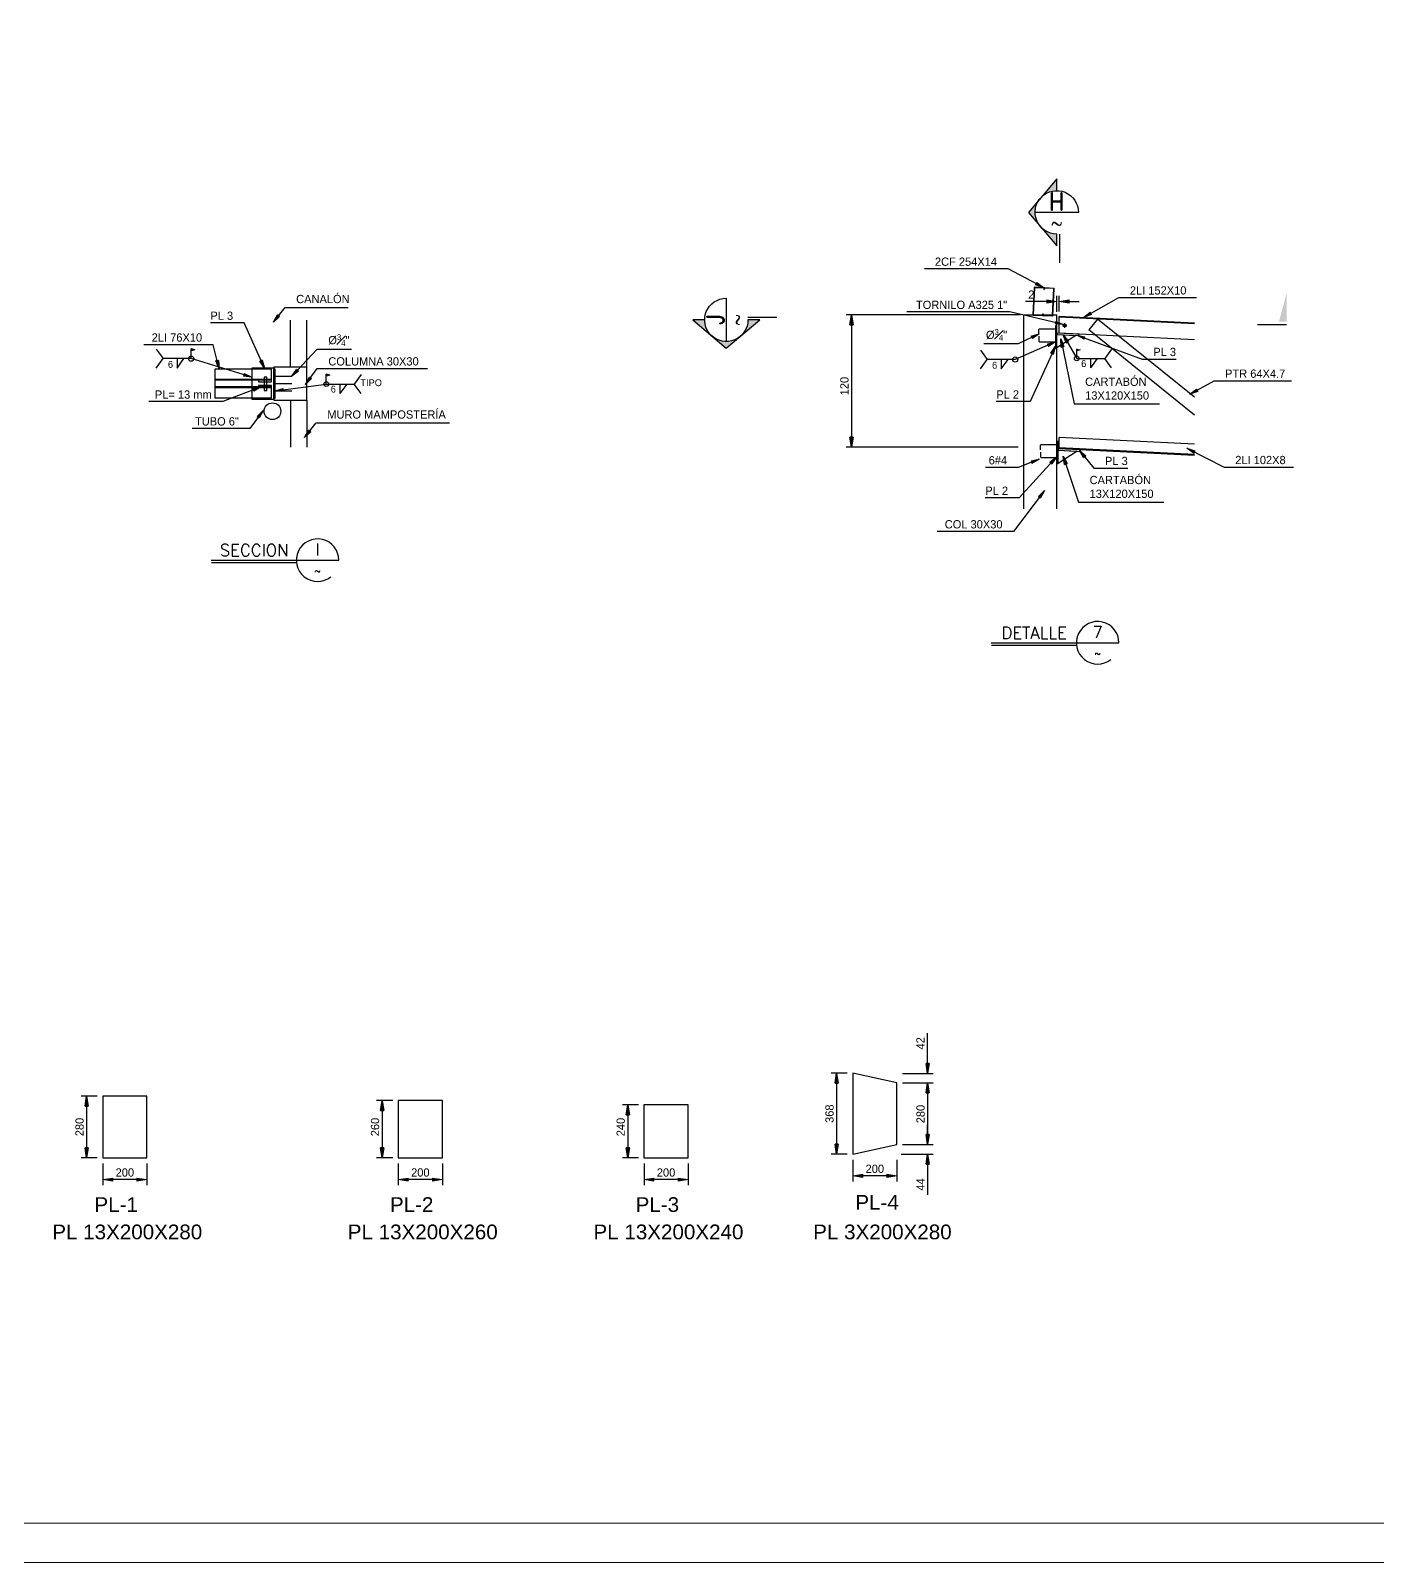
# Model space of a CAD drawing. Header units: millimetres. Extents: x 0 to 11971, y -30495 to 57.
# Drawn here: x 317.52 to 341.95, y 0 to 27.79 of the extents above; entities that cross this region are included whole.
import ezdxf
from ezdxf.enums import TextEntityAlignment as Align

# ---------------------------------------------------------------- set-up
doc = ezdxf.new("R2010")
doc.units = ezdxf.units.MM
doc.linetypes.add('HIDDEN', pattern=[9.525, 6.35, -3.175])
for name, color, linetype in [('3', 4, 'Continuous'), ('6', 7, 'Continuous'), ('ACERO', 5, 'Continuous'), ('C', 11, 'Continuous'), ('lo', 2, 'HIDDEN'), ('MEM', 7, 'Continuous'), ('Muro', 242, 'Continuous'), ('t', 7, 'Continuous'), ('TG', 7, 'Continuous')]:
    doc.layers.add(name, color=color, linetype=linetype)
doc.styles.add('LEROY', font='stylu.ttf')
doc.styles.add('RMD', font='romand.shx')
doc.styles.add('RMS', font='ROMANS.shx')
doc.styles.add('SWISS', font='SAS_____.pfb')
doc.dimstyles.new('LEROY', dxfattribs={"dimtxt": 0.15, "dimasz": 0.18, "dimexe": 0.1, "dimexo": 0.1, "dimgap": 0.05, "dimtad": 1, "dimdec": 0, "dimlfac": 100, "dimzin": 0, "dimdsep": 46, "dimtxsty": 'LEROY', "dimblk1": 'FLECHA', "dimblk2": 'FLECHA', "dimsah": 1, "dimcen": 0.2, "dimclrd": 256, "dimclre": 256, "dimclrt": 5, "dimadec": 0, "dimazin": 0, "dimtfac": 0.5, "dimtdec": 0, "dimtix": 1, "dimtofl": 0, "dimtmove": 0, "dimatfit": 3, "dimldrblk": 'FLECHA', "dimfxl": 1, "dimtolj": 1, "dimtzin": 0, "dimarcsym": 0})
doc.dimstyles.new('LEROY_CONC', dxfattribs={"dimtxt": 0.15, "dimasz": 0.15, "dimexe": 0.08, "dimexo": 0.08, "dimgap": 0.05, "dimtad": 1, "dimdec": 0, "dimlfac": 20, "dimzin": 0, "dimdsep": 46, "dimtxsty": 'LEROY', "dimblk1": 'FLECHA', "dimblk2": 'FLECHA', "dimsah": 1, "dimcen": 0.2, "dimclrd": 256, "dimclre": 256, "dimclrt": 5, "dimadec": 0, "dimazin": 0, "dimtfac": 0.5, "dimtdec": 0, "dimtix": 1, "dimtofl": 0, "dimtmove": 0, "dimatfit": 3, "dimldrblk": 'FLECHA', "dimfxl": 1, "dimtolj": 1, "dimtzin": 0, "dimarcsym": 0})

# ---------------------------------------------------------------- blocks, each defined once
blk = doc.blocks.new('FLECHA')
at = {"linetype": 'Continuous'}
blk.add_hatch(color=5, dxfattribs=at).paths.add_polyline_path([(0, 0), (-1, 0.16), (-1, -0.16)])
at = {"color": 5, "linetype": 'Continuous'}
blk.add_line((-1, 0.16), (-1, -0.16), dxfattribs=at)
blk.add_lwpolyline([(-1, 0.16), (0, 0), (-1, -0.16)], dxfattribs=at)
blk = doc.blocks.new('*D124')
at = {"layer": 'C', "lineweight": -2, "transparency": 16777216}
for p, q in [((318.726, 8.459), (318.433, 8.459)), ((318.533, 8.279), (318.533, 7.519)), ((318.726, 7.339), (318.433, 7.339))]:
    blk.add_line(p, q, dxfattribs=at)
at = {"layer": 'Defpoints', "color": 0, "transparency": 16777216}
for p in [(318.826, 8.459), (318.533, 7.339), (318.826, 7.339)]:
    blk.add_point(p, dxfattribs=at)
at = {"layer": 'C', "lineweight": -2, "transparency": 16777216, "xscale": 0.18, "yscale": 0.18, "zscale": 0.18}
for p, rotation in [((318.533, 8.459), 90), ((318.533, 7.339), 270)]:
    blk.add_blockref('FLECHA', p, dxfattribs=dict(at, rotation=rotation))
at = {"layer": 'C', "color": 5, "transparency": 16777216, "insert": (318.405, 7.899), "char_height": 0.15, "attachment_point": 5, "rotation": 90, "style": 'LEROY'}
blk.add_mtext('\\A1;280', dxfattribs=at)
blk = doc.blocks.new('*D125')
at = {"layer": 'C', "lineweight": -2, "transparency": 16777216}
for p, q in [((318.826, 7.239), (318.826, 6.845)), ((319.626, 7.239), (319.626, 6.845)), ((319.446, 6.945), (319.006, 6.945))]:
    blk.add_line(p, q, dxfattribs=at)
at = {"layer": 'Defpoints', "color": 0, "transparency": 16777216}
for p in [(318.826, 7.339), (319.626, 7.339), (318.826, 6.945)]:
    blk.add_point(p, dxfattribs=at)
at = {"layer": 'C', "lineweight": -2, "transparency": 16777216, "xscale": 0.18, "yscale": 0.18, "zscale": 0.18, "rotation": 180}
blk.add_blockref('FLECHA', (318.826, 6.945), dxfattribs=at)
at = {"layer": 'C', "lineweight": -2, "transparency": 16777216, "xscale": 0.18, "yscale": 0.18, "zscale": 0.18}
blk.add_blockref('FLECHA', (319.626, 6.945), dxfattribs=at)
at = {"layer": 'C', "color": 5, "transparency": 16777216, "insert": (319.226, 7.073), "char_height": 0.15, "attachment_point": 5, "style": 'LEROY'}
blk.add_mtext('\\A1;200', dxfattribs=at)
blk = doc.blocks.new('*D127')
at = {"layer": 'C', "lineweight": -2, "transparency": 16777216}
for p, q in [((324.086, 8.379), (323.793, 8.379)), ((323.893, 8.199), (323.893, 7.519)), ((324.086, 7.339), (323.793, 7.339))]:
    blk.add_line(p, q, dxfattribs=at)
at = {"layer": 'Defpoints', "color": 0, "transparency": 16777216}
for p in [(324.186, 8.379), (323.893, 7.339), (324.186, 7.339)]:
    blk.add_point(p, dxfattribs=at)
at = {"layer": 'C', "lineweight": -2, "transparency": 16777216, "xscale": 0.18, "yscale": 0.18, "zscale": 0.18}
for p, rotation in [((323.893, 8.379), 90), ((323.893, 7.339), 270)]:
    blk.add_blockref('FLECHA', p, dxfattribs=dict(at, rotation=rotation))
at = {"layer": 'C', "color": 5, "transparency": 16777216, "insert": (323.765, 7.899), "char_height": 0.15, "attachment_point": 5, "rotation": 90, "style": 'LEROY'}
blk.add_mtext('\\A1;260', dxfattribs=at)
blk = doc.blocks.new('*D126')
at = {"layer": 'C', "lineweight": -2, "transparency": 16777216}
for p, q in [((324.186, 7.239), (324.186, 6.845)), ((324.986, 7.239), (324.986, 6.845)), ((324.806, 6.945), (324.366, 6.945))]:
    blk.add_line(p, q, dxfattribs=at)
at = {"layer": 'Defpoints', "color": 0, "transparency": 16777216}
for p in [(324.186, 7.339), (324.986, 7.339), (324.186, 6.945)]:
    blk.add_point(p, dxfattribs=at)
at = {"layer": 'C', "lineweight": -2, "transparency": 16777216, "xscale": 0.18, "yscale": 0.18, "zscale": 0.18, "rotation": 180}
blk.add_blockref('FLECHA', (324.186, 6.945), dxfattribs=at)
at = {"layer": 'C', "lineweight": -2, "transparency": 16777216, "xscale": 0.18, "yscale": 0.18, "zscale": 0.18}
blk.add_blockref('FLECHA', (324.986, 6.945), dxfattribs=at)
at = {"layer": 'C', "color": 5, "transparency": 16777216, "insert": (324.586, 7.073), "char_height": 0.15, "attachment_point": 5, "style": 'LEROY'}
blk.add_mtext('\\A1;200', dxfattribs=at)
blk = doc.blocks.new('*D134')
at = {"layer": 'C', "lineweight": -2, "transparency": 16777216}
for p, q in [((328.543, 8.299), (328.25, 8.299)), ((328.35, 8.119), (328.35, 7.519)), ((328.543, 7.339), (328.25, 7.339))]:
    blk.add_line(p, q, dxfattribs=at)
at = {"layer": 'Defpoints', "color": 0, "transparency": 16777216}
for p in [(328.643, 8.299), (328.35, 7.339), (328.643, 7.339)]:
    blk.add_point(p, dxfattribs=at)
at = {"layer": 'C', "lineweight": -2, "transparency": 16777216, "xscale": 0.18, "yscale": 0.18, "zscale": 0.18}
for p, rotation in [((328.35, 8.299), 90), ((328.35, 7.339), 270)]:
    blk.add_blockref('FLECHA', p, dxfattribs=dict(at, rotation=rotation))
at = {"layer": 'C', "color": 5, "transparency": 16777216, "insert": (328.221, 7.899), "char_height": 0.15, "attachment_point": 5, "rotation": 90, "style": 'LEROY'}
blk.add_mtext('\\A1;240', dxfattribs=at)
blk = doc.blocks.new('*D133')
at = {"layer": 'C', "lineweight": -2, "transparency": 16777216}
for p, q in [((328.643, 7.239), (328.643, 6.845)), ((329.443, 7.239), (329.443, 6.845)), ((329.263, 6.945), (328.823, 6.945))]:
    blk.add_line(p, q, dxfattribs=at)
at = {"layer": 'Defpoints', "color": 0, "transparency": 16777216}
for p in [(328.643, 7.339), (329.443, 7.339), (328.643, 6.945)]:
    blk.add_point(p, dxfattribs=at)
at = {"layer": 'C', "lineweight": -2, "transparency": 16777216, "xscale": 0.18, "yscale": 0.18, "zscale": 0.18, "rotation": 180}
blk.add_blockref('FLECHA', (328.643, 6.945), dxfattribs=at)
at = {"layer": 'C', "lineweight": -2, "transparency": 16777216, "xscale": 0.18, "yscale": 0.18, "zscale": 0.18}
blk.add_blockref('FLECHA', (329.443, 6.945), dxfattribs=at)
at = {"layer": 'C', "color": 5, "transparency": 16777216, "insert": (329.043, 7.073), "char_height": 0.15, "attachment_point": 5, "style": 'LEROY'}
blk.add_mtext('\\A1;200', dxfattribs=at)
blk = doc.blocks.new('*D135')
at = {"layer": 'C', "lineweight": -2, "transparency": 16777216}
for p, q in [((332.33, 8.876), (332.037, 8.876)), ((332.137, 8.696), (332.137, 7.586)), ((332.33, 7.406), (332.037, 7.406))]:
    blk.add_line(p, q, dxfattribs=at)
at = {"layer": 'Defpoints', "color": 0, "transparency": 16777216}
for p in [(332.43, 8.876), (332.137, 7.406), (332.43, 7.406)]:
    blk.add_point(p, dxfattribs=at)
at = {"layer": 'C', "lineweight": -2, "transparency": 16777216, "xscale": 0.18, "yscale": 0.18, "zscale": 0.18}
for p, rotation in [((332.137, 8.876), 90), ((332.137, 7.406), 270)]:
    blk.add_blockref('FLECHA', p, dxfattribs=dict(at, rotation=rotation))
at = {"layer": 'C', "color": 5, "transparency": 16777216, "insert": (332.009, 8.141), "char_height": 0.15, "attachment_point": 5, "rotation": 90, "style": 'LEROY'}
blk.add_mtext('\\A1;368', dxfattribs=at)
blk = doc.blocks.new('*D136')
at = {"layer": 'C', "lineweight": -2, "transparency": 16777216}
for p, q in [((333.33, 8.701), (333.888, 8.701)), ((333.788, 8.521), (333.788, 7.761)), ((333.33, 7.581), (333.888, 7.581))]:
    blk.add_line(p, q, dxfattribs=at)
at = {"layer": 'Defpoints', "color": 0, "transparency": 16777216}
for p in [(333.23, 8.701), (333.23, 7.581), (333.788, 7.581)]:
    blk.add_point(p, dxfattribs=at)
at = {"layer": 'C', "lineweight": -2, "transparency": 16777216, "xscale": 0.18, "yscale": 0.18, "zscale": 0.18}
for p, rotation in [((333.788, 8.701), 90), ((333.788, 7.581), 270)]:
    blk.add_blockref('FLECHA', p, dxfattribs=dict(at, rotation=rotation))
at = {"layer": 'C', "color": 5, "transparency": 16777216, "insert": (333.66, 8.134), "char_height": 0.15, "attachment_point": 5, "rotation": 90, "style": 'LEROY'}
blk.add_mtext('\\A1;280', dxfattribs=at)
blk = doc.blocks.new('*D137')
at = {"layer": 'C', "lineweight": -2, "transparency": 16777216}
for p, q in [((332.43, 7.306), (332.43, 6.912)), ((333.23, 7.306), (333.23, 6.912)), ((333.05, 7.012), (332.61, 7.012))]:
    blk.add_line(p, q, dxfattribs=at)
at = {"layer": 'Defpoints', "color": 0, "transparency": 16777216}
for p in [(332.43, 7.406), (333.23, 7.406), (332.43, 7.012)]:
    blk.add_point(p, dxfattribs=at)
at = {"layer": 'C', "lineweight": -2, "transparency": 16777216, "xscale": 0.18, "yscale": 0.18, "zscale": 0.18, "rotation": 180}
blk.add_blockref('FLECHA', (332.43, 7.012), dxfattribs=at)
at = {"layer": 'C', "lineweight": -2, "transparency": 16777216, "xscale": 0.18, "yscale": 0.18, "zscale": 0.18}
blk.add_blockref('FLECHA', (333.23, 7.012), dxfattribs=at)
at = {"layer": 'C', "color": 5, "transparency": 16777216, "insert": (332.83, 7.14), "char_height": 0.15, "attachment_point": 5, "style": 'LEROY'}
blk.add_mtext('\\A1;200', dxfattribs=at)
blk = doc.blocks.new('*D138')
at = {"layer": 'C', "lineweight": -2, "transparency": 16777216}
for p, q in [((333.788, 7.761), (333.788, 7.941)), ((333.33, 7.581), (333.888, 7.581)), ((333.309, 7.406), (333.888, 7.406)), ((333.788, 7.226), (333.788, 6.669))]:
    blk.add_line(p, q, dxfattribs=at)
at = {"layer": 'Defpoints', "color": 0, "transparency": 16777216}
for p in [(333.23, 7.581), (333.209, 7.406), (333.788, 7.406)]:
    blk.add_point(p, dxfattribs=at)
at = {"layer": 'C', "lineweight": -2, "transparency": 16777216, "xscale": 0.18, "yscale": 0.18, "zscale": 0.18}
for p, rotation in [((333.788, 7.581), 270), ((333.788, 7.406), 90)]:
    blk.add_blockref('FLECHA', p, dxfattribs=dict(at, rotation=rotation))
at = {"layer": 'C', "color": 5, "transparency": 16777216, "insert": (333.659, 6.857), "char_height": 0.15, "attachment_point": 5, "rotation": 90, "style": 'LEROY'}
blk.add_mtext('\\A1;44', dxfattribs=at)
blk = doc.blocks.new('*D139')
at = {"layer": 'C', "lineweight": -2, "transparency": 16777216}
for p, q in [((333.787, 9.049), (333.787, 9.603)), ((333.329, 8.869), (333.887, 8.869)), ((333.33, 8.701), (333.887, 8.701)), ((333.787, 8.521), (333.787, 8.341))]:
    blk.add_line(p, q, dxfattribs=at)
at = {"layer": 'Defpoints', "color": 0, "transparency": 16777216}
for p in [(333.229, 8.869), (333.23, 8.701), (333.787, 8.701)]:
    blk.add_point(p, dxfattribs=at)
at = {"layer": 'C', "lineweight": -2, "transparency": 16777216, "xscale": 0.18, "yscale": 0.18, "zscale": 0.18}
for p, rotation in [((333.787, 8.869), 270), ((333.787, 8.701), 90)]:
    blk.add_blockref('FLECHA', p, dxfattribs=dict(at, rotation=rotation))
at = {"layer": 'C', "color": 5, "transparency": 16777216, "insert": (333.658, 9.417), "char_height": 0.15, "attachment_point": 5, "rotation": 90, "style": 'LEROY'}
blk.add_mtext('\\A1;42', dxfattribs=at)
blk = doc.blocks.new('SECCION')
at = {"layer": 'TG'}
blk.add_line((-14.29, -3.33), (28.19, -3.33), dxfattribs=at)
at = {"layer": 'TG', "const_width": 0.417}
blk.add_lwpolyline([(-14.29, -4.17), (14.07, -4.17)], dxfattribs=at)
at = {"layer": 'TG', "color": 2}
blk.add_arc((21.11, -3.33), 7.08, 0, 308.5235, dxfattribs=at)
at = {"layer": 'TG', "style": 'RMD'}
for tag, p in [('SECCION', (0, 0)), ('SECC', (21.11, 0.21))]:
    blk.add_attdef(tag, text='', height=4, dxfattribs=at).set_placement(p, align=Align.MIDDLE)
at = {"layer": 'TG', "color": 2, "style": 'RMD'}
blk.add_attdef('RF', text='', height=2, dxfattribs=at).set_placement((21.11, -6.88), align=Align.MIDDLE)
blk = doc.blocks.new('*D143')
at = {"layer": 'C', "lineweight": -2, "transparency": 16777216}
for p, q in [((335.471, 22.636), (332.307, 22.636)), ((332.407, 22.456), (332.407, 20.415)), ((335.432, 20.235), (332.307, 20.235))]:
    blk.add_line(p, q, dxfattribs=at)
at = {"layer": 'Defpoints', "color": 0, "transparency": 16777216}
for p in [(335.571, 22.636), (332.407, 20.235), (335.532, 20.235)]:
    blk.add_point(p, dxfattribs=at)
at = {"layer": 'C', "lineweight": -2, "transparency": 16777216, "xscale": 0.18, "yscale": 0.18, "zscale": 0.18}
for p, rotation in [((332.407, 22.636), 90), ((332.407, 20.235), 270)]:
    blk.add_blockref('FLECHA', p, dxfattribs=dict(at, rotation=rotation))
at = {"layer": 'C', "color": 5, "transparency": 16777216, "insert": (332.279, 21.343), "char_height": 0.15, "attachment_point": 5, "rotation": 90, "style": 'LEROY'}
blk.add_mtext('\\A1;120', dxfattribs=at)
blk = doc.blocks.new('*D144')
at = {"layer": 'C', "lineweight": -2, "transparency": 16777216}
for p, q in [((335.952, 22.878), (335.564, 22.878)), ((336.132, 22.688), (336.132, 22.978)), ((336.176, 22.698), (336.176, 22.978)), ((336.356, 22.878), (336.536, 22.878))]:
    blk.add_line(p, q, dxfattribs=at)
at = {"layer": 'Defpoints', "color": 0, "transparency": 16777216}
for p in [(336.132, 22.878), (336.132, 22.588), (336.176, 22.598)]:
    blk.add_point(p, dxfattribs=at)
at = {"layer": 'C', "lineweight": -2, "transparency": 16777216, "xscale": 0.18, "yscale": 0.18, "zscale": 0.18}
blk.add_blockref('FLECHA', (336.132, 22.878), dxfattribs=at)
at = {"layer": 'C', "lineweight": -2, "transparency": 16777216, "xscale": 0.18, "yscale": 0.18, "zscale": 0.18, "rotation": 180.0000000000008}
blk.add_blockref('FLECHA', (336.176, 22.878), dxfattribs=at)
at = {"layer": 'C', "color": 5, "transparency": 16777216, "insert": (335.668, 23.004), "char_height": 0.15, "attachment_point": 5, "style": 'LEROY'}
blk.add_mtext('\\A1;2', dxfattribs=at)
blk = doc.blocks.new('SVI')
at = {"layer": 't'}
h = blk.add_hatch(color=256, dxfattribs=at)
h.paths.add_polyline_path([(0, 4.56), (-2.65, 1.4, -0.198912), (0, 2.5)])
h.paths.add_polyline_path([(-3.07, 0.9), (-4.88, -1.25), (-3.07, -3.4, -0.315299)])
h.paths.add_polyline_path([(0, -7.06), (0, -5, -0.198912), (-2.65, -3.9)])
blk.add_line((0.5, -5), (0.5, -10), dxfattribs=at)
blk.add_lwpolyline([(0, 2.5), (0, 4.56), (-4.88, -1.25), (0, -7.06), (0, -5, -2.414214), (3.75, -1.25), (-3.75, -1.25)], format="xyb", dxfattribs=at)
at = {"layer": 'C', "style": 'RMS'}
blk.add_attdef('~', text='', height=2, dxfattribs=at).set_placement((0, -3.12), align=Align.MIDDLE_CENTER)
at = {"layer": 't', "style": 'RMD'}
blk.add_attdef('A', text='', height=3, dxfattribs=at).set_placement((0, 0.63), align=Align.MIDDLE_CENTER)
blk = doc.blocks.new('COLA')
at = {"layer": 't'}
blk.add_line((0, 5), (0, 0), dxfattribs=at)
blk.add_solid([(0.5, 0), (0.5, 1.31), (5.38, 0)], dxfattribs=at)

msp = doc.modelspace()

# ---------------------------------------------------------------- hatches: boundary and pattern name
at = {"layer": 'C'}
h = msp.add_hatch(color=256, dxfattribs=at)
h.dxf.hatch_style = 1
h.paths.add_polyline_path([(320.4283, 21.9811), (320.4936, 21.9995), (320.4283, 22.0178)])
h = msp.add_hatch(color=256, dxfattribs=at)
h.dxf.hatch_style = 1
h.paths.add_polyline_path([(336.5563, 22.0023), (336.491, 22.0206), (336.491, 21.9839)])
h = msp.add_hatch(color=256, dxfattribs=at)
h.dxf.hatch_style = 1
h.paths.add_polyline_path([(322.8797, 21.5205), (322.9449, 21.5388), (322.8797, 21.5572)])

# ---------------------------------------------------------------- linework, layer by layer
at = {"layer": '3'}
msp.add_circle((321.9029, 20.8866), 0.1524, dxfattribs=at)
at = {"layer": '6', "lineweight": 0}
for points in [[(295.5884, 57.3838), (380.9483, 57.3838), (380.9483, 0), (295.5884, 0)], [(296.2978, 56.6745), (380.2389, 56.6745), (380.2389, 0.7093), (296.2978, 0.7093)]]:
    msp.add_lwpolyline(points, close=True, dxfattribs=at)
at = {"layer": 'ACERO'}
for p, q in [((322.5288, 21.6884), (322.5288, 22.5412)), ((338.6285, 22.4854), (336.1722, 22.6065)), ((336.1722, 22.3021), (336.1722, 22.6065)), ((338.6285, 22.4694), (336.1722, 22.5904)), ((336.8703, 22.56), (336.7108, 22.3624)), ((338.6285, 21.1414), (336.8703, 22.56)), ((338.6285, 22.181), (336.1722, 22.3021)), ((338.6285, 20.815), (336.7108, 22.3624)), ((321.8888, 21.6524), (320.8588, 21.6524)), ((320.8588, 21.6524), (320.8588, 21.1244)), ((321.8888, 21.4644), (320.8588, 21.4644)), ((321.8888, 21.4484), (320.8588, 21.4484)), ((321.8888, 21.4224), (321.8888, 21.6524)), ((321.8888, 21.3284), (320.8588, 21.3284)), ((321.8888, 21.3124), (320.8588, 21.3124)), ((321.8888, 21.1244), (320.8588, 21.1244)), ((321.8888, 21.1244), (321.8888, 21.3544)), ((322.5288, 21.0884), (322.5288, 20.2356)), ((338.6285, 20.2867), (336.1722, 20.4078)), ((336.1722, 20.2035), (336.1722, 20.4078)), ((338.6285, 20.1025), (336.1722, 20.2236)), ((338.6285, 20.0825), (336.1722, 20.2035))]:
    msp.add_line(p, q, dxfattribs=at)
at = {"layer": 'ACERO', "color": 2}
for p, q in [((336.2321, 22.4441), (336.3152, 22.4441)), ((336.2736, 22.4025), (336.2736, 22.4856)), ((321.9548, 21.5208), (322.2548, 21.5208)), ((321.9548, 21.3884), (322.2548, 21.3884)), ((321.9548, 21.2559), (322.2548, 21.2559))]:
    msp.add_line(p, q, dxfattribs=at)
for points in [[(335.8062, 22.2836), (335.8062, 22.3636, -0.4142136), (335.8262, 22.3836), (336.1062, 22.3836)], [(335.8062, 22.2459), (335.8062, 22.1659, 0.4142136), (335.8262, 22.1459), (336.1062, 22.1459)], [(335.8322, 20.1838), (335.8322, 20.2638, -0.4142136), (335.8522, 20.2838), (336.1322, 20.2838)], [(335.8322, 20.146), (335.8322, 20.066, 0.4142136), (335.8522, 20.046), (336.1322, 20.046)]]:
    msp.add_lwpolyline(points, format="xyb", dxfattribs=at)
at = {"layer": 'ACERO', "color": 3}
for points in [[(336.1062, 22.038), (336.1322, 22.038), (336.1322, 22.438), (336.1062, 22.438)], [(336.1309, 22.2781), (336.5304, 22.2584), (336.5317, 22.2844), (336.1322, 22.3041)], [(321.5288, 21.1084), (321.9288, 21.1084), (321.9288, 21.6684), (321.5288, 21.6684)], [(321.6488, 21.4224), (321.8888, 21.4224), (321.8888, 21.4484), (321.6488, 21.4484)], [(321.9288, 21.1244), (321.9548, 21.1244), (321.9548, 21.6524), (321.9288, 21.6524)], [(321.6488, 21.3284), (321.8888, 21.3284), (321.8888, 21.3544), (321.6488, 21.3544)], [(336.1322, 19.9382), (336.1582, 19.9382), (336.1582, 20.3382), (336.1322, 20.3382)], [(336.1569, 20.1783), (336.5564, 20.1586), (336.5577, 20.1845), (336.1582, 20.2042)], [(332.4298, 7.4059), (333.2298, 7.5809), (333.2298, 8.7009), (332.4298, 8.8759)], [(318.8256, 7.3389), (319.6256, 7.3389), (319.6256, 8.4589), (318.8256, 8.4589)], [(324.1859, 7.3389), (324.9859, 7.3389), (324.9859, 8.3789), (324.1859, 8.3789)], [(328.6425, 7.3389), (329.4425, 7.3389), (329.4425, 8.2989), (328.6425, 8.2989)]]:
    msp.add_lwpolyline(points, close=True, dxfattribs=at)
for points in [[(336.1322, 22.278), (336.4767, 22.2611), (336.1322, 22.038), (336.1322, 22.278)], [(336.1582, 20.1781), (336.5027, 20.1612), (336.1582, 19.9382), (336.1582, 20.1782)]]:
    msp.add_lwpolyline(points, dxfattribs=at)
at = {"layer": 'ACERO', "color": 6}
msp.add_lwpolyline([(321.7515, 21.263), (321.8015, 21.263), (321.8015, 21.503), (321.7515, 21.503)], close=True, dxfattribs=at)
at = {"layer": 'ACERO'}
msp.add_circle((336.2736, 22.4441), 0.025, dxfattribs=at)
at = {"layer": 'C'}
for p, q in [((319.7964, 22.0114), (319.9195, 21.841)), ((320.4283, 21.841), (320.4283, 22.0178)), ((320.4936, 21.9995), (320.4283, 22.0178)), ((320.4936, 21.9995), (320.4283, 21.9811)), ((334.7451, 21.9951), (334.8682, 21.8247)), ((336.491, 21.8438), (336.491, 22.0206)), ((336.5563, 22.0023), (336.491, 21.9839)), ((337.1233, 22.0141), (337.0002, 21.8437)), ((319.7964, 21.6705), (319.9195, 21.841)), ((320.1739, 21.841), (320.1739, 21.6705)), ((320.1739, 21.6705), (320.297, 21.841)), ((334.7451, 21.6542), (334.8682, 21.8247)), ((335.1226, 21.8247), (335.1226, 21.6542)), ((335.1226, 21.6542), (335.2458, 21.8247)), ((336.7458, 21.6732), (336.7458, 21.8437)), ((336.7458, 21.6732), (336.8689, 21.8437)), ((337.1233, 21.6732), (337.0002, 21.8437)), ((322.8797, 21.3803), (322.8797, 21.5572)), ((322.9449, 21.5388), (322.8797, 21.5572)), ((322.9449, 21.5388), (322.8797, 21.5205)), ((323.5117, 21.5508), (323.3886, 21.3803)), ((323.1341, 21.2099), (323.1341, 21.3803)), ((323.1341, 21.2099), (323.2573, 21.3803)), ((323.5117, 21.2099), (323.3886, 21.3803))]:
    msp.add_line(p, q, dxfattribs=at)
for centre, radius in [((320.4283, 21.841), 0.0468), ((335.3771, 21.8247), 0.0468), ((336.4913, 21.8437), 0.0426), ((322.8797, 21.3803), 0.0426)]:
    msp.add_circle(centre, radius, dxfattribs=at)
at = {"layer": 'Muro'}
for p, q in [((322.2288, 21.6884), (322.2288, 22.5412)), ((335.5322, 19.1172), (335.5322, 22.6361)), ((335.5322, 22.6361), (336.1322, 22.6361)), ((336.1322, 19.1172), (336.1322, 22.6361)), ((322.2288, 21.0884), (322.2288, 20.2356))]:
    msp.add_line(p, q, dxfattribs=at)
for points in [[(335.7245, 23.1323), (335.7, 22.6345, 0.4142136), (335.7045, 22.6295), (335.8725, 22.6212, 0.4142136), (335.8775, 22.6258), (335.8791, 22.6566), (335.8753, 22.6567), (335.8739, 22.6298, -0.4142136), (335.8689, 22.6252), (335.7085, 22.6331, -0.4142136), (335.7039, 22.6382), (335.7281, 23.1284, -0.4142136), (335.7331, 23.1329), (335.8935, 23.125, -0.4142136), (335.8981, 23.12), (335.8968, 23.093), (335.9006, 23.0928), (335.9021, 23.1236, 0.4142136), (335.8975, 23.1286), (335.7295, 23.1369, 0.4142136)], [(336.0797, 23.1148), (336.0551, 22.617, -0.4142136), (336.0501, 22.6125), (335.8821, 22.6208, -0.4142136), (335.8775, 22.6258), (335.8791, 22.6566), (335.8828, 22.6564), (335.8815, 22.6294, 0.4142136), (335.8861, 22.6244), (336.0465, 22.6165, 0.4142136), (336.0515, 22.621), (336.0757, 23.1112, 0.4142136), (336.0711, 23.1163), (335.9107, 23.1242, 0.4142136), (335.9057, 23.1196), (335.9044, 23.0926), (335.9006, 23.0928), (335.9021, 23.1236, -0.4142136), (335.9071, 23.1281), (336.0751, 23.1199, -0.4142136)]]:
    msp.add_lwpolyline(points, format="xyb", close=True, dxfattribs=at)
msp.add_lwpolyline([(321.9288, 21.0884), (322.5288, 21.0884), (322.5288, 21.6884), (321.9288, 21.6884)], close=True, dxfattribs=at)

# ---------------------------------------------------------------- block references
at = {"layer": 'C', "xscale": 0.1047946327124414, "yscale": 0.1047946327124414, "zscale": 0.1047946327124414, "rotation": 90.00000000000001}
msp.add_blockref('COLA', (340.2973, 22.459), dxfattribs=at)
at = {"layer": 'C', "xscale": 0.05452595733319215, "yscale": 0.05452595733319215, "zscale": 0.05452595733319215}
msp.add_blockref('SECCION', (335.7209, 16.8669), dxfattribs=at).add_auto_attribs({'SECCION': 'DETALLE', 'SECC': '7', 'RF': '~'})
at = {"layer": 'lo'}
for name, p, xscale, yscale, zscale, values in [('SVI', (336.129, 24.6263), 0.1047946327124414, 0.1047946327124414, 0.1047946327124414, {'A': 'H', '~': '~'}), ('SECCION', (321.5712, 18.3655), 0.05452595733319215, 0.05452595733319215, 0.05452595733319215, {'SECCION': 'SECCION', 'SECC': 'I', 'RF': '~'})]:
    msp.add_blockref(name, p, dxfattribs=dict(at, xscale=xscale, yscale=yscale, zscale=zscale)).add_auto_attribs(values)
at = {"layer": 'lo', "xscale": 0.1047946327124414, "yscale": 0.1047946327124414, "zscale": 0.1047946327124414, "rotation": 90}
msp.add_blockref('SVI', (330.0048, 22.5438), dxfattribs=at).add_auto_attribs({'A': 'J', '~': '~'})

# ---------------------------------------------------------------- texts
at = {"layer": 'C', "color": 5, "style": 'LEROY'}
for s, p in [('6', (320.0075, 21.6747, 0)), ('6', (334.9562, 21.6584, 0)), ('6', (336.5724, 21.689, 0)), ('TIPO', (323.4989, 21.3416, 0)), ('6', (322.9608, 21.2256, 0))]:
    msp.add_text(s, height=0.125, dxfattribs=at).set_placement(p)
at = {"layer": 'C', "char_height": 0.15, "width": 2.6345, "style": 'LEROY'}
for s, insert, attachment_point in [('{\\C5;2CF 254X14}', (335.046, 23.5994), 6), ('{\\C5;2LI 152X10}', (337.456, 23.0778), 4), ('{\\C5;CANALÓN}', (322.3334, 22.9219), 4), ('{\\C5;TORNILO A325 1"}', (335.2303, 22.816), 6), ('{\\C5;PL 3}', (321.1904, 22.6189), 6), ('{\\C5;2LI 76X10}', (320.6279, 22.2234), 6), ('\\A1;{\\C5;%%C\\H0.7x;\\S3#4;\\H1.4286x;"}', (322.9169, 22.1773), 4), ('\\A1;{\\C5;%%C\\H0.7x;\\S3#4;\\H1.4286x;"}', (335.2288, 22.2723), 6), ('{\\C5;PL 3}', (337.8805, 21.9614), 4), ('{\\C5;COLUMNA 30X30}', (322.9169, 21.7903), 4), ('{\\C5;CARTABÓN\\P13X120X150}', (336.6443, 21.296), 4), ('{\\C5;PTR 64X4.7}', (339.1825, 21.5672), 4), ('{\\C5;PL= 13 mm}', (320.8022, 21.1882), 6), ('{\\C5;PL 2}', (335.4453, 21.1909), 6), ('{\\C5;MURO MAMPOSTERÍA}', (322.8976, 20.8262), 4), ('{\\C5;TUBO 6"}', (321.2944, 20.7017), 6), ('{\\C5;6#4}', (335.2288, 19.9961), 6), ('{\\C5;PL 3}', (337.005, 19.9837), 4), ('{\\C5;2LI 102X8}', (339.3674, 20.0005), 4), ('{\\C5;CARTABÓN\\P13X120X150}', (336.7256, 19.5127), 4), ('{\\C5;PL 2}', (335.2466, 19.4441), 6), ('{\\C5;COL 30X30}', (335.1463, 18.8339), 6)]:
    msp.add_mtext(s, dxfattribs=dict(at, insert=insert, attachment_point=attachment_point))
at = {"layer": 'MEM', "style": 'SWISS'}
for s, height, p in [('PL-1', 0.26732, (318.6742, 6.3585)), ('PL-2', 0.26732, (324.0344, 6.3585)), ('PL-3', 0.26732, (328.491, 6.3585)), ('PL-4', 0.26732, (332.4761, 6.3985)), ('PL 13X200X280', 0.267316, (317.9096, 5.8622)), ('PL 13X200X260', 0.267316, (323.2699, 5.8622)), ('PL 13X200X240', 0.267316, (327.7265, 5.8622)), ('PL 3X200X280', 0.267316, (331.7116, 5.8622))]:
    msp.add_text(s, height=height, dxfattribs=at).set_placement(p)

# ---------------------------------------------------------------- dimensions: what is measured, and where the dimension line sits
at = {"layer": 'C'}
for base, p1, p2, angle, override, picture, middle in [((336.1322, 22.8778), (336.176, 22.5984), (336.1322, 22.5885), 180, {"dimlfac": 50, "dimfxl": 0.1}, '*D144', (335.6679, 22.8778)), ((332.4067, 20.2351), (335.5714, 22.6361), (335.5322, 20.2351), 90, {"dimlfac": 50, "dimfxl": 0.1}, '*D143', (332.4067, 21.3428)), ((333.7866, 8.7009), (333.2286, 8.8687), (333.2298, 8.7009), 90, {"dimlfac": 250, "dimfxl": 0.1}, '*D139', (333.7866, 9.4172)), ((332.1368061536, 7.4059474676), (332.4297743007, 8.8759474676), (332.4297743007, 7.4059474676), 90, {"dimlfac": 250, "dimfxl": 0.1}, '*D135', (332.1368061536, 8.1409474676)), ((333.7877, 7.5809), (333.2298, 8.7009), (333.2298, 7.5809), 90, {"dimlfac": 250, "dimfxl": 0.1}, '*D136', (333.7877, 8.1337)), ((318.5327, 7.3389), (318.8256, 8.4589), (318.8256, 7.3389), 90, {"dimlfac": 250, "dimfxl": 0.1}, '*D124', (318.5327, 7.8989)), ((323.8929, 7.3389), (324.1859, 8.3789), (324.1859, 7.3389), 90, {"dimlfac": 250, "dimfxl": 0.1}, '*D127', (323.8929, 7.8989)), ((328.3495, 7.3389), (328.6425, 8.2989), (328.6425, 7.3389), 90, {"dimlfac": 250, "dimfxl": 0.1}, '*D134', (328.3495, 7.8989)), ((333.7877, 7.4059), (333.2298, 7.5809), (333.2088, 7.4059), 90, {"dimlfac": 250, "dimfxl": 0.1}, '*D138', (333.7877, 6.8575))]:
    dim = msp.add_linear_dim(base=base, p1=p1, p2=p2, angle=angle, dimstyle='LEROY', override=override, dxfattribs=at)
    dim.commit()
    dim.dimension.update_dxf_attribs({"geometry": picture, "text_midpoint": middle, "dimtype": 160})
for base, p1, p2, picture, middle in [((318.8256, 6.9448), (319.6256, 7.3389), (318.8256, 7.3389), '*D125', (319.2256, 6.9448)), ((324.1859, 6.9448), (324.9859, 7.3389), (324.1859, 7.3389), '*D126', (324.5859, 6.9448)), ((328.6425, 6.9448), (329.4425, 7.3389), (328.6425, 7.3389), '*D133', (329.0425, 6.9448)), ((332.4298, 7.0118), (333.2298, 7.4059), (332.4298, 7.4059), '*D137', (332.8298, 7.0118))]:
    dim = msp.add_linear_dim(base=base, p1=p1, p2=p2, dimstyle='LEROY', override={"dimlfac": 250, "dimfxl": 0.1}, dxfattribs=at)
    dim.commit()
    dim.dimension.update_dxf_attribs({"geometry": picture, "text_midpoint": middle, "dimtype": 160})

# ---------------------------------------------------------------- leaders
at = {"layer": 'C', "annotation_type": 0, "has_hookline": 1}
for points, hookline_direction, text_width in [([(335.8884, 23.1305), (335.246, 23.4704), (335.096, 23.4704)], 1, 1.3133), ([(336.6146, 22.5886), (337.256, 22.949), (337.406, 22.949)], 0, 1.208), ([(321.9198, 22.5038), (322.1334, 22.7709), (322.2834, 22.7709)], 0, 0.9463), ([(336.2546, 22.4603), (335.2803, 22.6871)], 1, 1.8183), ([(321.7591, 21.6684), (321.3904, 22.4912), (321.2404, 22.4912)], 1, 0.4126), ([(335.8117, 22.293), (335.4288, 22.1082), (335.2788, 22.1082)], 1, 0.4216), ([(336.4922, 22.2678), (337.6805, 21.8337), (337.8305, 21.8337)], 0, 0.4126), ([(320.9352, 21.6587), (320.8279, 22.0925), (320.6779, 22.0925)], 1, 1.0591), ([(322.2548, 21.5208), (322.7169, 22.0132), (322.8669, 22.0132)], 0, 0.4216), ([(336.1062, 22.0672), (335.6453, 21.0636), (335.4953, 21.0636)], 1, 0.4134), ([(336.2027, 22.2026), (336.4443, 21.0184), (336.5943, 21.0184)], 0, 1.3476), ([(322.5033, 21.3722), (322.7169, 21.662), (322.8669, 21.662)], 0, 1.7987), ([(338.5431, 21.195), (338.9825, 21.4367), (339.1325, 21.4367)], 0, 1.2076), ([(321.6991, 21.3284), (321.0022, 21.0605), (320.8522, 21.0605)], 1, 1.1432), ([(321.7345, 20.9003), (321.4944, 20.5733), (321.3444, 20.5733)], 1, 0.8493), ([(322.484, 20.4081), (322.6976, 20.6742), (322.8476, 20.6742)], 0, 2.2165), ([(336.1235, 20.057), (335.4466, 19.3168), (335.2966, 19.3168)], 1, 0.4134), ([(335.8117, 20.0168), (335.4288, 19.8671), (335.2788, 19.8671)], 1, 0.3889), ([(336.2461, 20.0728), (336.5256, 19.2351), (336.6756, 19.2351)], 0, 1.3476), ([(336.5401, 20.1753), (336.805, 19.856), (336.955, 19.856)], 0, 0.4126), ([(338.4912, 20.2178), (339.1674, 19.8723), (339.3174, 19.8723)], 0, 1.0576), ([(335.9081, 19.4468), (335.3463, 18.7055), (335.1963, 18.7055)], 1, 1.1827)]:
    msp.add_leader(points, dimstyle='LEROY_CONC', dxfattribs=dict(at, hookline_direction=hookline_direction, text_width=text_width))
at = {"layer": 'C'}
for points in [[(336.2481, 22.2723), (336.4913, 21.8437), (337.0002, 21.8437)], [(336.1062, 22.1459), (335.3771, 21.8247), (334.8682, 21.8247)], [(321.5288, 21.5047), (320.4283, 21.841), (319.9195, 21.841)], [(321.9548, 21.2559), (322.8797, 21.3803), (323.3886, 21.3803)]]:
    msp.add_leader(points, dimstyle='LEROY_CONC', dxfattribs=at)

doc.saveas('drawing.dxf')
